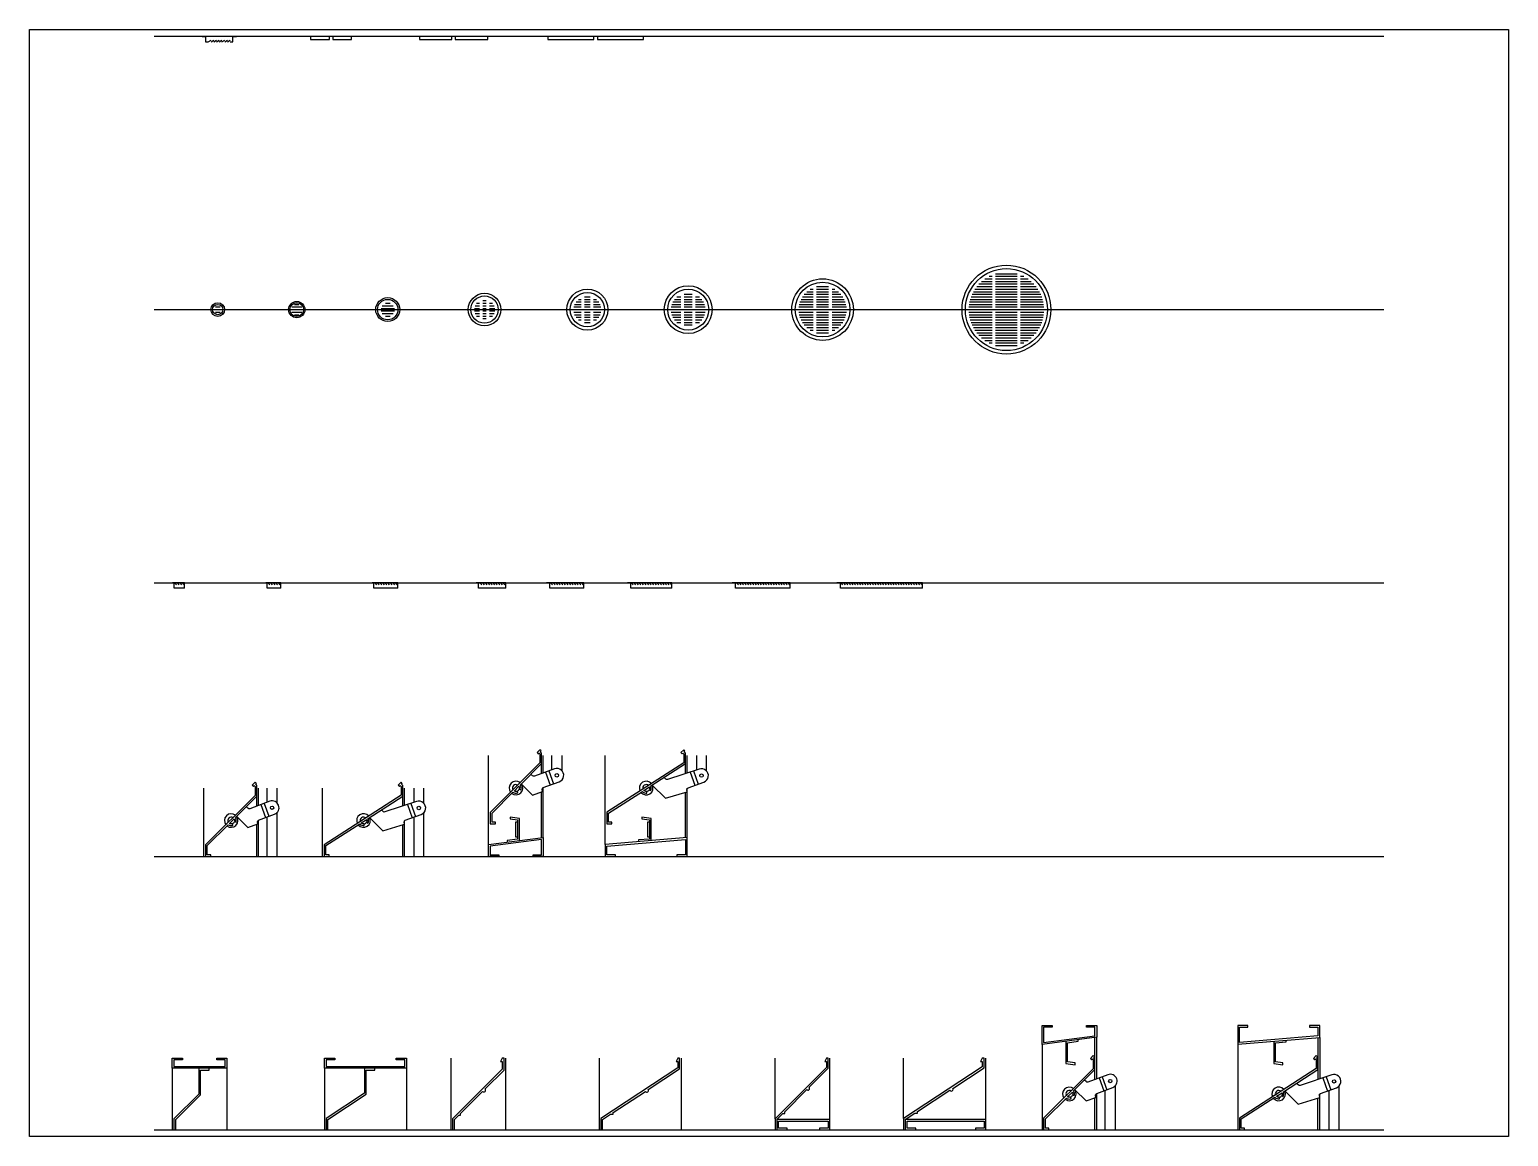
# Paper-space layout 'Layout1' of a CAD drawing. Header units: inches. Extents: x 1.06 to 9.54, y 0.79 to 7.14.
# The model-space entities are those that its viewports show. They can reach past a viewport. Long polylines and large blocks are cut down to what shows.
import ezdxf

# ---------------------------------------------------------------- set-up
doc = ezdxf.new("R2010")
doc.units = ezdxf.units.IN
doc.header["$MEASUREMENT"] = 0
doc.linetypes.add('HIDDEN', pattern=[0.375, 0.25, -0.125])
doc.layers.add('MED', color=32, linetype='Continuous')
doc.layers.add('THIN', color=151, linetype='Continuous')

# ---------------------------------------------------------------- blocks, each defined once
blk = doc.blocks.new('AecDtl_A211GAH1')
at = {"layer": 'MED'}
blk.add_lwpolyline([(0.12, 4.62), (3.88, 4.62), (3.88, 5.12), (3.25, 5.12), (3.25, 5.25), (4, 5.25), (4, 4.5), (0, 4.5), (0, 5.25), (0.75, 5.25), (0.75, 5.12), (0.12, 5.12)], close=True, dxfattribs=at)
blk.add_lwpolyline([(1.94, 4.5), (1.94, 2.61), (0.12, 0.8), (0.12, 0), (0.25, 0), (0.25, 0.75), (2.06, 2.56), (2.06, 4.37), (2.69, 4.37), (2.69, 4.5)], dxfattribs=at)
at = {"layer": 'THIN'}
for p, q in [((0, 4.5), (0, 0)), ((4, 4.5), (4, 0))]:
    blk.add_line(p, q, dxfattribs=at)
blk = doc.blocks.new('AecDtl_A211GAH2')
at = {"layer": 'MED'}
blk.add_lwpolyline([(0.12, 4.62), (5.88, 4.62), (5.88, 5.12), (5.25, 5.12), (5.25, 5.25), (6, 5.25), (6, 4.5), (0, 4.5), (0, 5.25), (0.75, 5.25), (0.75, 5.12), (0.12, 5.12)], close=True, dxfattribs=at)
blk.add_lwpolyline([(2.94, 4.5), (2.94, 2.67), (0.12, 0.82), (0.12, 0), (0.25, 0), (0.25, 0.75), (3.06, 2.61), (3.06, 4.37), (3.69, 4.37), (3.69, 4.5)], dxfattribs=at)
at = {"layer": 'THIN'}
for p, q in [((0, 4.5), (0, 0)), ((6, 4.5), (6, 0))]:
    blk.add_line(p, q, dxfattribs=at)
blk = doc.blocks.new('AecDtl_A211GAR1')
at = {"layer": 'MED'}
blk.add_lwpolyline([(0.12, 0), (0.25, 0), (0.25, 0.75), (0.57, 1.07), (0.7, 1.07), (0.7, 1.2), (2.31, 2.81, 1), (2.49, 2.99), (3.88, 4.37), (3.88, 5.25), (3.75, 5.25), (3.63, 5), (3.75, 5), (3.75, 4.43), (0.12, 0.8)], format="xyb", close=True, dxfattribs=at)
at = {"layer": 'THIN'}
for p, q in [((0, 5.25), (0, 0)), ((4, 5.25), (4, 0))]:
    blk.add_line(p, q, dxfattribs=at)
blk = doc.blocks.new('AecDtl_A211GAR2')
at = {"layer": 'MED'}
blk.add_lwpolyline([(5.75, 5.25), (5.63, 5), (5.75, 5), (5.75, 4.53), (0.12, 0.82), (0.12, 0), (0.25, 0), (0.25, 0.75), (0.83, 1.13), (1.02, 1.13), (1.02, 1.26), (3.38, 2.81, 1), (3.59, 2.95), (5.88, 4.46), (5.88, 5.25)], format="xyb", close=True, dxfattribs=at)
at = {"layer": 'THIN'}
for p, q in [((0, 5.25), (0, 0)), ((6, 5.25), (6, 0))]:
    blk.add_line(p, q, dxfattribs=at)
blk = doc.blocks.new('AecDtl_A211GAS1')
at = {"layer": 'MED'}
blk.add_lwpolyline([(0.12, 0.75), (0.57, 1.2), (0.7, 1.2), (0.7, 1.32), (2.31, 2.94, 1), (2.49, 3.11), (3.88, 4.5), (3.88, 5.25), (3.75, 5.25), (3.63, 5), (3.75, 5), (3.75, 4.55), (0, 0.8), (0, 0), (0.12, 0)], format="xyb", dxfattribs=at)
blk.add_lwpolyline([(0.25, 0.62), (3.88, 0.62), (3.88, 0.12), (3.25, 0.12), (3.25, 0), (4, 0), (4, 0.75), (0.12, 0.75), (0.12, 0), (0.88, 0), (0.88, 0.12), (0.25, 0.12)], close=True, dxfattribs=at)
at = {"layer": 'THIN'}
for p, q in [((0, 0.8), (0, 5.25)), ((4, 0.75), (4, 5.25))]:
    blk.add_line(p, q, dxfattribs=at)
blk = doc.blocks.new('AecDtl_A211GAS2')
at = {"layer": 'MED'}
blk.add_lwpolyline([(0.12, 0.75), (0.83, 1.21), (1.02, 1.21), (1.02, 1.34), (3.38, 2.89, 1), (3.59, 3.03), (5.88, 4.54), (5.88, 5.25), (5.75, 5.25), (5.63, 5), (5.75, 5), (5.75, 4.61), (0, 0.82), (0, 0), (0.12, 0)], format="xyb", dxfattribs=at)
blk.add_lwpolyline([(0.25, 0.62), (5.88, 0.62), (5.88, 0.12), (5.25, 0.12), (5.25, 0), (6, 0), (6, 0.75), (0.12, 0.75), (0.12, 0), (0.88, 0), (0.88, 0.12), (0.25, 0.12)], close=True, dxfattribs=at)
at = {"layer": 'THIN'}
for p, q in [((0, 0.82), (0, 5.25)), ((6, 0.75), (6, 5.25))]:
    blk.add_line(p, q, dxfattribs=at)
blk = doc.blocks.new('AecDtl_A211GBH1')
at = {"layer": 'MED'}
blk.add_lwpolyline([(0, 6.25), (0, 7.63), (0.75, 7.63), (0.75, 7.5), (0.12, 7.5), (0.12, 6.39), (3.87, 6.88), (3.87, 7.5), (3.25, 7.5), (3.25, 7.63), (4, 7.63), (4, 6.77)], close=True, dxfattribs=at)
blk.add_lwpolyline([(1.75, 6.47), (1.75, 4.85), (2.42, 4.76), (2.42, 4.89), (1.87, 4.96), (1.87, 6.36), (2.65, 6.47), (2.65, 6.59)], dxfattribs=at)
blk.add_lwpolyline([(3.78, 5.28), (3.84, 5.34), (3.75, 5.43), (3.54, 5.21), (3.62, 5.12), (3.69, 5.19), (3.75, 5.12), (3.75, 4.46), (0.12, 0.84), (0.12, 0), (0.5, 0), (0.5, 0.12), (0.25, 0.12), (0.25, 0.79), (1.78, 2.32, 0.246577), (2.13, 2.27), (2.09, 2.39, -0.224088), (1.87, 2.41), (2.22, 2.75, -0.224088), (2.23, 2.54), (2.35, 2.5, 0.246577), (2.31, 2.84), (3.87, 4.41), (3.87, 5.18)], format="xyb", close=True, dxfattribs=at)
at = {"layer": 'THIN'}
for p, q in [((3.87, 3.68), (3.87, 6.75)), ((4, 3.73), (4, 6.77)), ((0, 6.25), (0, 0)), ((4.17, 3.79), (4.51, 2.85)), ((4.41, 3.87), (4.75, 2.93)), ((3.87, 0), (3.87, 2.35)), ((4, 0), (4, 2.66)), ((4.62, 0), (4.62, 2.89)), ((5.37, 0), (5.37, 3.23))]:
    blk.add_line(p, q, dxfattribs=at)
blk.add_lwpolyline([(1.69, 2.23, 0.881917), (2.39, 2.93), (3.22, 2.11), (3.94, 2.37), (3.92, 2.53, -0.357049), (4, 2.66), (5.17, 3.09, 1), (4.82, 4.03), (3.35, 3.49, -0.291473), (3.22, 3.52), (3.1, 3.64)], format="xyb", dxfattribs=at)
blk.add_circle((4.99, 3.56), 0.125, dxfattribs=at)
for radius, start, end in [(0.5, 52.1808, 217.8192), (0.25, 59.4775, 210.5225), (0.25, 290, 340)]:
    blk.add_arc((2, 2.62), radius, start, end, dxfattribs=at)
blk = doc.blocks.new('AecDtl_A211GBH2')
at = {"layer": 'MED'}
blk.add_line((6, 0), (6, 2.61), dxfattribs=at)
blk.add_lwpolyline([(0, 6.26), (6, 6.76), (6, 7.62), (5.25, 7.62), (5.25, 7.5), (5.87, 7.5), (5.87, 6.87), (0.12, 6.39), (0.12, 7.5), (0.75, 7.5), (0.75, 7.62), (0, 7.62)], close=True, dxfattribs=at)
blk.add_lwpolyline([(2.64, 6.48), (2.64, 4.85), (3.31, 4.76), (3.31, 4.89), (2.76, 4.96), (2.76, 6.36), (3.55, 6.43), (3.55, 6.55)], dxfattribs=at)
blk.add_lwpolyline([(5.62, 5.12), (5.69, 5.19), (5.75, 5.12), (5.75, 4.48), (0.12, 0.85), (0.12, 0), (0.5, 0), (0.5, 0.12), (0.25, 0.12), (0.25, 0.79), (2.72, 2.38, 0.259614), (3.06, 2.26), (3.04, 2.38, -0.239567), (2.83, 2.45), (3.24, 2.71, -0.223539), (3.22, 2.5), (3.32, 2.43, 0.24344), (3.34, 2.78), (5.87, 4.41), (5.87, 5.18), (5.78, 5.28), (5.84, 5.34), (5.75, 5.43), (5.54, 5.21)], format="xyb", close=True, dxfattribs=at)
at = {"layer": 'THIN'}
for p, q in [((5.87, 6.75), (5.87, 3.68)), ((6, 6.76), (6, 3.72)), ((0, 6.26), (0, 0)), ((6.22, 3.79), (6.57, 2.83)), ((6.46, 3.87), (6.8, 2.92)), ((5.87, 0), (5.87, 2.32)), ((6.67, 2.87), (6.67, 0)), ((7.42, 0), (7.42, 3.21))]:
    blk.add_line(p, q, dxfattribs=at)
blk.add_lwpolyline([(3.45, 2.85), (4.42, 1.87), (6, 2.36), (5.97, 2.51, -0.357049), (6.06, 2.65), (7.22, 3.07, 1), (6.88, 4.01), (4.56, 3.25, -0.291473), (4.43, 3.28), (4.31, 3.4)], format="xyb", dxfattribs=at)
blk.add_circle((7.05, 3.54), 0.125, dxfattribs=at)
for radius, start, end in [(0.5, 40.7759, 204.8231), (0.5, 219.186, 26.413), (0.25, 48.9124, 196.6866), (0.25, 279.5426, 329.5426)]:
    blk.add_arc((3, 2.62), radius, start, end, dxfattribs=at)
blk = doc.blocks.new('AecDtl_A211GBR1')
at = {"layer": 'MED'}
blk.add_line((3.88, 3.68), (3.88, 5), dxfattribs=at)
blk.add_lwpolyline([(3.78, 5.28), (3.84, 5.34), (3.75, 5.43), (3.54, 5.21), (3.63, 5.12), (3.69, 5.19), (3.75, 5.12), (3.75, 4.46), (0.12, 0.84), (0.12, 0), (0.5, 0), (0.5, 0.12), (0.25, 0.12), (0.25, 0.79), (1.78, 2.32, 0.246577), (2.13, 2.27), (2.09, 2.39, -0.224088), (1.87, 2.41), (2.22, 2.75, -0.224088), (2.23, 2.54), (2.35, 2.5, 0.246577), (2.31, 2.84), (3.88, 4.41), (3.88, 5.18)], format="xyb", close=True, dxfattribs=at)
at = {"layer": 'THIN'}
for p, q in [((0, 0), (0, 5)), ((4, 3.73), (4, 5)), ((4.62, 3.95), (4.62, 5)), ((5.37, 3.89), (5.37, 5)), ((4.17, 3.79), (4.51, 2.85)), ((4.41, 3.87), (4.75, 2.93)), ((3.88, 0), (3.88, 2.35)), ((4, 0), (4, 2.66)), ((4.62, 0), (4.62, 2.89)), ((5.37, 0), (5.37, 3.23))]:
    blk.add_line(p, q, dxfattribs=at)
blk.add_lwpolyline([(1.69, 2.23, 0.881917), (2.39, 2.93), (3.22, 2.11), (3.94, 2.37), (3.92, 2.53, -0.357049), (4, 2.66), (5.17, 3.09, 1), (4.82, 4.03), (3.35, 3.49, -0.291473), (3.22, 3.52), (3.1, 3.64)], format="xyb", dxfattribs=at)
blk.add_circle((4.99, 3.56), 0.125, dxfattribs=at)
for radius, start, end in [(0.5, 52.1808, 217.8192), (0.25, 59.4775, 210.5225), (0.25, 290, 340)]:
    blk.add_arc((2, 2.62), radius, start, end, dxfattribs=at)
blk = doc.blocks.new('AecDtl_A211GBR2')
at = {"layer": 'MED'}
blk.add_lwpolyline([(5.63, 5.12), (5.69, 5.19), (5.75, 5.12), (5.75, 4.48), (0.12, 0.85), (0.12, 0), (0.5, 0), (0.5, 0.12), (0.25, 0.12), (0.25, 0.79), (2.72, 2.38, 0.259614), (3.06, 2.26), (3.04, 2.38, -0.239567), (2.83, 2.45), (3.24, 2.71, -0.223539), (3.22, 2.5), (3.32, 2.43, 0.24344), (3.34, 2.78), (5.88, 4.41), (5.88, 5.18), (5.78, 5.28), (5.84, 5.34), (5.75, 5.43), (5.54, 5.21)], format="xyb", close=True, dxfattribs=at)
at = {"layer": 'THIN'}
for p, q in [((0, 0), (0, 5)), ((5.88, 3.68), (5.88, 5)), ((6, 3.72), (6, 5)), ((6.67, 5), (6.67, 3.94)), ((7.42, 3.87), (7.42, 5)), ((6.22, 3.79), (6.57, 2.83)), ((6.46, 3.87), (6.8, 2.92)), ((5.88, 0), (5.88, 2.32)), ((6, 0), (6, 2.61)), ((6.67, 2.87), (6.67, 0)), ((7.42, 0), (7.42, 3.21))]:
    blk.add_line(p, q, dxfattribs=at)
blk.add_lwpolyline([(3.45, 2.85), (4.42, 1.87), (6, 2.36), (5.97, 2.51, -0.357049), (6.06, 2.65), (7.22, 3.07, 1), (6.88, 4.01), (4.56, 3.25, -0.291473), (4.43, 3.28), (4.31, 3.4)], format="xyb", dxfattribs=at)
blk.add_circle((7.05, 3.54), 0.125, dxfattribs=at)
for radius, start, end in [(0.5, 40.7759, 204.8231), (0.5, 219.186, 26.413), (0.25, 48.9124, 196.6866), (0.25, 279.5426, 329.5426)]:
    blk.add_arc((3, 2.62), radius, start, end, dxfattribs=at)
blk = doc.blocks.new('AecDtl_A211GBS1')
at = {"layer": 'MED'}
blk.add_lwpolyline([(3.78, 7.65), (3.84, 7.71), (3.75, 7.8), (3.54, 7.59), (3.63, 7.5), (3.69, 7.56), (3.75, 7.5), (3.75, 6.84), (0.12, 3.21), (0.12, 2.38), (0.5, 2.38), (0.5, 2.5), (0.25, 2.5), (0.25, 3.16), (1.78, 4.69, 0.246577), (2.13, 4.65), (2.09, 4.77, -0.224088), (1.87, 4.78), (2.22, 5.13, -0.224088), (2.23, 4.91), (2.35, 4.87, 0.246577), (2.31, 5.22), (3.88, 6.79), (3.88, 7.55)], format="xyb", close=True, dxfattribs=at)
blk.add_lwpolyline([(2.25, 1.15), (2.25, 2.78), (1.58, 2.86), (1.58, 2.74), (2.12, 2.67), (2.12, 1.26), (1.35, 1.16), (1.35, 1.03)], dxfattribs=at)
blk.add_lwpolyline([(4, 1.38), (4, 0), (3.25, 0), (3.25, 0.12), (3.88, 0.12), (3.88, 1.23), (0.12, 0.75), (0.12, 0.12), (0.75, 0.12), (0.75, 0), (0, 0), (0, 0.86)], close=True, dxfattribs=at)
at = {"layer": 'THIN'}
for p, q in [((0, 0.86), (0, 7.37)), ((3.88, 6.06), (3.88, 7.37)), ((4, 6.1), (4, 7.37)), ((4.62, 6.33), (4.62, 7.37)), ((5.37, 6.26), (5.37, 7.37)), ((4.17, 6.16), (4.51, 5.22)), ((4.41, 6.25), (4.75, 5.31)), ((3.88, 1.36), (3.88, 4.73)), ((4, 1.38), (4, 5.04))]:
    blk.add_line(p, q, dxfattribs=at)
blk.add_lwpolyline([(1.69, 4.61, 0.881917), (2.39, 5.31), (3.22, 4.49), (3.94, 4.75), (3.92, 4.9, -0.357049), (4, 5.04), (5.17, 5.46, 1), (4.82, 6.4), (3.35, 5.87, -0.291473), (3.22, 5.89), (3.1, 6.01)], format="xyb", dxfattribs=at)
blk.add_lwpolyline([(2.12, 1.4), (2, 1.4), (2, 2.53), (2.12, 2.53)], dxfattribs=at)
blk.add_circle((4.99, 5.93), 0.125, dxfattribs=at)
for radius, start, end in [(0.5, 52.1808, 217.8192), (0.25, 59.4775, 210.5225), (0.25, 290, 340)]:
    blk.add_arc((2, 5), radius, start, end, dxfattribs=at)
blk = doc.blocks.new('AecDtl_A211GBS2')
at = {"layer": 'MED'}
blk.add_lwpolyline([(5.63, 7.5), (5.69, 7.56), (5.75, 7.5), (5.75, 6.85), (0.12, 3.23), (0.12, 2.38), (0.5, 2.38), (0.5, 2.5), (0.25, 2.5), (0.25, 3.16), (2.72, 4.75, 0.259614), (3.06, 4.63), (3.04, 4.75, -0.239567), (2.83, 4.82), (3.24, 5.09, -0.223539), (3.22, 4.87), (3.32, 4.81, 0.24344), (3.34, 5.15), (5.87, 6.79), (5.87, 7.55), (5.78, 7.65), (5.84, 7.71), (5.75, 7.8), (5.54, 7.59)], format="xyb", close=True, dxfattribs=at)
blk.add_lwpolyline([(3.36, 1.15), (3.36, 2.78), (2.69, 2.86), (2.69, 2.74), (3.24, 2.67), (3.24, 1.26), (2.45, 1.2), (2.45, 1.07)], dxfattribs=at)
blk.add_lwpolyline([(6, 1.37), (0, 0.86), (0, 0), (0.75, 0), (0.75, 0.12), (0.12, 0.12), (0.12, 0.75), (5.87, 1.23), (5.87, 0.12), (5.25, 0.12), (5.25, 0), (6, 0)], close=True, dxfattribs=at)
at = {"layer": 'THIN'}
for p, q in [((0, 0.86), (0, 7.37)), ((5.87, 6.06), (5.87, 7.37)), ((6, 6.1), (6, 7.37)), ((6.67, 7.37), (6.67, 6.31)), ((7.42, 6.25), (7.42, 7.37)), ((6.22, 6.17), (6.57, 5.21)), ((6.46, 6.25), (6.8, 5.29)), ((5.87, 1.37), (5.87, 4.7)), ((6, 1.37), (6, 4.98))]:
    blk.add_line(p, q, dxfattribs=at)
blk.add_lwpolyline([(3.45, 5.22), (4.42, 4.25), (6, 4.73), (5.97, 4.88, -0.357049), (6.06, 5.02), (7.22, 5.44, 1), (6.88, 6.38), (4.56, 5.63, -0.291473), (4.43, 5.66), (4.31, 5.78)], format="xyb", dxfattribs=at)
blk.add_lwpolyline([(3.24, 1.4), (3.11, 1.4), (3.11, 2.52), (3.24, 2.52)], dxfattribs=at)
blk.add_circle((7.05, 5.91), 0.125, dxfattribs=at)
for radius, start, end in [(0.5, 40.7759, 204.8231), (0.5, 219.186, 26.413), (0.25, 48.9124, 196.6866), (0.25, 279.5426, 329.5426)]:
    blk.add_arc((3, 5), radius, start, end, dxfattribs=at)
blk = doc.blocks.new('AecDtl_A230GAC3')
at = {"layer": 'THIN'}
for p, q in [((1.75, 0), (0, 0)), ((1.75, -0.38), (0, -0.38)), ((0.06, 0), (0.2, -0.13)), ((0.25, 0), (0.38, -0.13)), ((0.44, 0), (0.57, -0.13)), ((0.62, 0), (0.76, -0.13)), ((0.81, 0), (0.95, -0.13)), ((1, 0), (1.13, -0.13)), ((1.19, 0), (1.32, -0.13)), ((1.38, 0), (1.51, -0.13)), ((1.56, 0), (1.7, -0.13))]:
    blk.add_line(p, q, dxfattribs=at)
for points in [[(0, -0.38), (0, 0), (-0.12, 0)], [(1.75, -0.38), (1.75, 0), (1.88, 0)]]:
    blk.add_lwpolyline(points, dxfattribs=at)
blk = doc.blocks.new('AecDtl_A230GAC1')
at = {"layer": 'THIN'}
for p, q in [((0.75, 0), (0, 0)), ((0.02, 0), (0.16, -0.13)), ((0.21, 0), (0.34, -0.13)), ((0.4, 0), (0.53, -0.13)), ((0.59, 0), (0.72, -0.13)), ((0.75, -0.38), (0, -0.38))]:
    blk.add_line(p, q, dxfattribs=at)
for points in [[(0, -0.38), (0, 0), (-0.12, 0)], [(0.75, -0.38), (0.75, 0), (0.88, 0)]]:
    blk.add_lwpolyline(points, dxfattribs=at)
blk = doc.blocks.new('AecDtl_A230GAC2')
at = {"layer": 'THIN'}
for p, q in [((1, 0), (0, 0)), ((0.06, 0), (0.19, -0.13)), ((0.25, 0), (0.38, -0.13)), ((0.43, 0), (0.57, -0.13)), ((0.62, 0), (0.75, -0.13)), ((0.81, 0), (0.94, -0.13)), ((1, -0.38), (0, -0.38))]:
    blk.add_line(p, q, dxfattribs=at)
for points in [[(0, -0.38), (0, 0), (-0.09, 0)], [(1, -0.38), (1, 0), (1.09, 0)]]:
    blk.add_lwpolyline(points, dxfattribs=at)
blk = doc.blocks.new('AecDtl_A230GAC4')
at = {"layer": 'THIN'}
for p, q in [((2, 0), (0, 0)), ((0.09, 0), (0.23, -0.13)), ((0.28, 0), (0.41, -0.13)), ((0.47, 0), (0.6, -0.13)), ((0.66, 0), (0.79, -0.13)), ((0.84, 0), (0.98, -0.13)), ((1.03, 0), (1.16, -0.13)), ((1.22, 0), (1.35, -0.13)), ((1.41, 0), (1.54, -0.13)), ((1.59, 0), (1.73, -0.13)), ((1.78, 0), (1.91, -0.13)), ((2, -0.38), (0, -0.38))]:
    blk.add_line(p, q, dxfattribs=at)
for points in [[(0, -0.38), (0, 0), (-0.19, 0)], [(2, -0.38), (2, 0), (2.19, 0)]]:
    blk.add_lwpolyline(points, dxfattribs=at)
blk = doc.blocks.new('AecDtl_A230GAC5')
at = {"layer": 'THIN'}
for p, q in [((2.5, 0), (0, 0)), ((2.5, -0.38), (0, -0.38)), ((0.06, 0), (0.2, -0.13)), ((0.25, 0), (0.38, -0.13)), ((0.44, 0), (0.57, -0.13)), ((0.62, 0), (0.76, -0.13)), ((0.81, 0), (0.95, -0.13)), ((1, 0), (1.13, -0.13)), ((1.19, 0), (1.32, -0.13)), ((1.38, 0), (1.51, -0.13)), ((1.56, 0), (1.7, -0.13)), ((1.75, 0), (1.88, -0.13)), ((1.94, 0), (2.07, -0.13)), ((2.12, 0), (2.26, -0.13)), ((2.31, 0), (2.45, -0.13))]:
    blk.add_line(p, q, dxfattribs=at)
for points in [[(0, -0.38), (0, 0), (-0.25, 0)], [(2.5, -0.38), (2.5, 0), (2.75, 0)]]:
    blk.add_lwpolyline(points, dxfattribs=at)
blk = doc.blocks.new('AecDtl_A230GAC6')
at = {"layer": 'THIN'}
for p, q in [((3, 0), (0, 0)), ((3, -0.38), (0, -0.38)), ((0.03, 0), (0.16, -0.13)), ((0.22, 0), (0.35, -0.13)), ((0.41, 0), (0.54, -0.13)), ((0.59, 0), (0.73, -0.13)), ((0.78, 0), (0.91, -0.13)), ((0.97, 0), (1.1, -0.13)), ((1.16, 0), (1.29, -0.13)), ((1.34, 0), (1.48, -0.13)), ((1.53, 0), (1.66, -0.13)), ((1.72, 0), (1.85, -0.13)), ((1.91, 0), (2.04, -0.13)), ((2.09, 0), (2.23, -0.13)), ((2.28, 0), (2.41, -0.13)), ((2.47, 0), (2.6, -0.13)), ((2.66, 0), (2.79, -0.13)), ((2.84, 0), (2.98, -0.13))]:
    blk.add_line(p, q, dxfattribs=at)
for points in [[(0, -0.38), (0, 0), (-0.25, 0)], [(3, -0.38), (3, 0), (3.25, 0)]]:
    blk.add_lwpolyline(points, dxfattribs=at)
blk = doc.blocks.new('AecDtl_A230GAC7')
at = {"layer": 'THIN'}
for p, q in [((4, 0), (0, 0)), ((4, -0.38), (0, -0.38)), ((0.06, 0), (0.2, -0.13)), ((0.25, 0), (0.38, -0.13)), ((0.44, 0), (0.57, -0.13)), ((0.62, 0), (0.76, -0.13)), ((0.81, 0), (0.95, -0.13)), ((1, 0), (1.13, -0.13)), ((1.19, 0), (1.32, -0.13)), ((1.38, 0), (1.51, -0.13)), ((1.56, 0), (1.7, -0.13)), ((1.75, 0), (1.88, -0.13)), ((1.94, 0), (2.07, -0.13)), ((2.12, 0), (2.26, -0.13)), ((2.31, 0), (2.45, -0.13)), ((2.5, 0), (2.63, -0.13)), ((2.69, 0), (2.82, -0.13)), ((2.88, 0), (3.01, -0.13)), ((3.06, 0), (3.2, -0.13)), ((3.25, 0), (3.38, -0.13)), ((3.44, 0), (3.57, -0.13)), ((3.62, 0), (3.76, -0.13)), ((3.81, 0), (3.95, -0.13))]:
    blk.add_line(p, q, dxfattribs=at)
for points in [[(0, -0.38), (0, 0), (-0.25, 0)], [(4, -0.38), (4, 0), (4.25, 0)]]:
    blk.add_lwpolyline(points, dxfattribs=at)
blk = doc.blocks.new('AecDtl_A230GAC8')
at = {"layer": 'THIN'}
for p, q in [((6, 0), (0, 0)), ((6, -0.38), (0, -0.38)), ((0.03, 0), (0.16, -0.13)), ((0.22, 0), (0.35, -0.13)), ((0.41, 0), (0.54, -0.13)), ((0.59, 0), (0.73, -0.13)), ((0.78, 0), (0.91, -0.13)), ((0.97, 0), (1.1, -0.13)), ((1.16, 0), (1.29, -0.13)), ((1.34, 0), (1.48, -0.13)), ((1.53, 0), (1.66, -0.13)), ((1.72, 0), (1.85, -0.13)), ((1.91, 0), (2.04, -0.13)), ((2.09, 0), (2.23, -0.13)), ((2.28, 0), (2.41, -0.13)), ((2.47, 0), (2.6, -0.13)), ((2.66, 0), (2.79, -0.13)), ((2.84, 0), (2.98, -0.13)), ((3.03, 0), (3.16, -0.13)), ((3.22, 0), (3.35, -0.13)), ((3.41, 0), (3.54, -0.13)), ((3.59, 0), (3.73, -0.13)), ((3.78, 0), (3.91, -0.13)), ((3.97, 0), (4.1, -0.13)), ((4.16, 0), (4.29, -0.13)), ((4.34, 0), (4.48, -0.13)), ((4.53, 0), (4.66, -0.13)), ((4.72, 0), (4.85, -0.13)), ((4.91, 0), (5.04, -0.13)), ((5.09, 0), (5.23, -0.13)), ((5.28, 0), (5.41, -0.13)), ((5.47, 0), (5.6, -0.13)), ((5.66, 0), (5.79, -0.13)), ((5.84, 0), (5.98, -0.13))]:
    blk.add_line(p, q, dxfattribs=at)
for points in [[(0, -0.38), (0, 0), (-0.25, 0)], [(6, -0.38), (6, 0), (6.25, 0)]]:
    blk.add_lwpolyline(points, dxfattribs=at)
blk = doc.blocks.new('AecDtl_A230GAE1')
at = {"layer": 'THIN'}
for p, q in [((-0.25, 0), (0.25, 0)), ((-0.17, 0.19), (0.17, 0.19)), ((-0.17, -0.19), (0.17, -0.19))]:
    blk.add_line(p, q, dxfattribs=at)
for radius in [0.5, 0.375]:
    blk.add_circle((0, 0), radius, dxfattribs=at)
blk = doc.blocks.new('AecDtl_A230GAE2')
at = {"layer": 'THIN'}
for p, q in [((-0.41, 0), (0.41, 0)), ((-0.36, 0.19), (0.36, 0.19)), ((-0.16, 0.38), (0.16, 0.38)), ((-0.36, -0.19), (0.36, -0.19)), ((-0.16, -0.38), (0.16, -0.38))]:
    blk.add_line(p, q, dxfattribs=at)
for radius in [0.594, 0.5]:
    blk.add_circle((0, 0), radius, dxfattribs=at)
blk = doc.blocks.new('AecDtl_A230GAE3')
at = {"layer": 'THIN'}
for p, q in [((-0.49, 0.09), (0.49, 0.09)), ((-0.41, 0.28), (0.41, 0.28)), ((-0.17, 0.47), (0.17, 0.47)), ((-0.49, -0.09), (0.49, -0.09)), ((-0.41, -0.28), (0.41, -0.28)), ((-0.17, -0.47), (0.17, -0.47))]:
    blk.add_line(p, q, dxfattribs=at)
for radius in [0.875, 0.75]:
    blk.add_circle((0, 0), radius, dxfattribs=at)
blk = doc.blocks.new('AecDtl_A230GAE4')
at = {"layer": 'THIN'}
for p, q in [((-0.74, 0.09), (-0.38, 0.09)), ((-0.7, 0.28), (-0.38, 0.28)), ((-0.59, 0.47), (-0.38, 0.47)), ((-0.13, 0.66), (0.12, 0.66)), ((-0.13, 0.47), (0.12, 0.47)), ((-0.13, 0.28), (0.12, 0.28)), ((-0.13, 0.09), (0.12, 0.09)), ((0.37, 0.47), (0.59, 0.47)), ((0.37, 0.28), (0.7, 0.28)), ((0.37, 0.09), (0.74, 0.09)), ((-0.74, -0.09), (-0.38, -0.09)), ((-0.7, -0.28), (-0.38, -0.28)), ((-0.59, -0.47), (-0.38, -0.47)), ((-0.13, -0.28), (0.12, -0.28)), ((-0.13, -0.47), (0.12, -0.47)), ((-0.13, -0.66), (0.12, -0.66)), ((-0.13, -0.09), (0.12, -0.09)), ((0.37, -0.28), (0.7, -0.28)), ((0.37, -0.47), (0.59, -0.47)), ((0.37, -0.09), (0.74, -0.09))]:
    blk.add_line(p, q, dxfattribs=at)
for radius in [1.19, 1]:
    blk.add_circle((0, 0), radius, dxfattribs=at)
blk = doc.blocks.new('AecDtl_A230GAE5')
at = {"layer": 'THIN'}
for p, q in [((-1, 0), (-0.46, 0)), ((-0.98, 0.19), (-0.46, 0.19)), ((-0.93, 0.38), (-0.46, 0.38)), ((-0.83, 0.56), (-0.46, 0.56)), ((-0.66, 0.75), (-0.46, 0.75)), ((-0.21, 0.94), (0.21, 0.94)), ((-0.21, 0.75), (0.21, 0.75)), ((-0.21, 0.56), (0.21, 0.56)), ((-0.21, 0.38), (0.21, 0.38)), ((-0.21, 0.19), (0.21, 0.19)), ((-0.21, 0), (0.21, 0)), ((0.46, 0.75), (0.66, 0.75)), ((0.46, 0.56), (0.83, 0.56)), ((0.46, 0.38), (0.93, 0.38)), ((0.46, 0.19), (0.98, 0.19)), ((0.46, 0), (1, 0)), ((-0.98, -0.19), (-0.46, -0.19)), ((-0.93, -0.38), (-0.46, -0.38)), ((-0.83, -0.56), (-0.46, -0.56)), ((-0.66, -0.75), (-0.46, -0.75)), ((-0.21, -0.19), (0.21, -0.19)), ((-0.21, -0.38), (0.21, -0.38)), ((-0.21, -0.56), (0.21, -0.56)), ((-0.21, -0.75), (0.21, -0.75)), ((-0.21, -0.94), (0.21, -0.94)), ((0.46, -0.19), (0.98, -0.19)), ((0.46, -0.38), (0.93, -0.38)), ((0.46, -0.56), (0.83, -0.56)), ((0.46, -0.75), (0.66, -0.75))]:
    blk.add_line(p, q, dxfattribs=at)
for radius in [1.5, 1.25]:
    blk.add_circle((0, 0), radius, dxfattribs=at)
blk = doc.blocks.new('AecDtl_A230GAE6')
at = {"layer": 'THIN'}
for p, q in [((-0.29, 1.12), (0.29, 1.12)), ((-1.25, 0), (-0.54, 0)), ((-1.24, 0.19), (-0.54, 0.19)), ((-1.19, 0.38), (-0.54, 0.38)), ((-1.12, 0.56), (-0.54, 0.56)), ((-1, 0.75), (-0.54, 0.75)), ((-0.83, 0.94), (-0.54, 0.94)), ((-0.29, 0.94), (0.29, 0.94)), ((-0.29, 0.75), (0.29, 0.75)), ((-0.29, 0.56), (0.29, 0.56)), ((-0.29, 0.38), (0.29, 0.38)), ((-0.29, 0.19), (0.29, 0.19)), ((-0.29, 0), (0.29, 0)), ((0.54, 0.94), (0.83, 0.94)), ((0.54, 0.75), (1, 0.75)), ((0.54, 0.56), (1.12, 0.56)), ((0.54, 0.38), (1.19, 0.38)), ((0.54, 0.19), (1.24, 0.19)), ((0.54, 0), (1.25, 0)), ((-1.24, -0.19), (-0.54, -0.19)), ((-1.19, -0.38), (-0.54, -0.38)), ((-1.12, -0.56), (-0.54, -0.56)), ((-1, -0.75), (-0.54, -0.75)), ((-0.83, -0.94), (-0.54, -0.94)), ((-0.29, -0.19), (0.29, -0.19)), ((-0.29, -0.38), (0.29, -0.38)), ((-0.29, -0.56), (0.29, -0.56)), ((-0.29, -0.75), (0.29, -0.75)), ((-0.29, -0.94), (0.29, -0.94)), ((0.54, -0.19), (1.24, -0.19)), ((0.54, -0.38), (1.19, -0.38)), ((0.54, -0.56), (1.12, -0.56)), ((0.54, -0.75), (1, -0.75)), ((0.54, -0.94), (0.83, -0.94)), ((-0.29, -1.12), (0.29, -1.12))]:
    blk.add_line(p, q, dxfattribs=at)
for radius in [1.75, 1.5]:
    blk.add_circle((0, 0), radius, dxfattribs=at)
blk = doc.blocks.new('AecDtl_A230GAE7')
at = {"layer": 'THIN'}
for p, q in [((-1.34, 1.12), (-0.69, 1.12)), ((-1.16, 1.31), (-0.69, 1.31)), ((-0.9, 1.5), (-0.69, 1.5)), ((-0.44, 1.69), (0.44, 1.69)), ((-0.44, 1.5), (0.44, 1.5)), ((-0.44, 1.31), (0.44, 1.31)), ((-0.44, 1.12), (0.44, 1.12)), ((0.69, 1.5), (0.9, 1.5)), ((0.69, 1.31), (1.16, 1.31)), ((0.69, 1.12), (1.34, 1.12)), ((-1.75, 0), (-0.69, 0)), ((-1.74, 0.19), (-0.69, 0.19)), ((-1.71, 0.38), (-0.69, 0.38)), ((-1.66, 0.56), (-0.69, 0.56)), ((-1.58, 0.75), (-0.69, 0.75)), ((-1.48, 0.94), (-0.69, 0.94)), ((-0.44, 0.94), (0.44, 0.94)), ((-0.44, 0.75), (0.44, 0.75)), ((-0.44, 0.56), (0.44, 0.56)), ((-0.44, 0.38), (0.44, 0.38)), ((-0.44, 0.19), (0.44, 0.19)), ((-0.44, 0), (0.44, 0)), ((0.69, 0.94), (1.48, 0.94)), ((0.69, 0.75), (1.58, 0.75)), ((0.69, 0.56), (1.66, 0.56)), ((0.69, 0.38), (1.71, 0.38)), ((0.69, 0.19), (1.74, 0.19)), ((0.69, 0), (1.75, 0)), ((-1.74, -0.19), (-0.69, -0.19)), ((-1.71, -0.38), (-0.69, -0.38)), ((-1.66, -0.56), (-0.69, -0.56)), ((-1.58, -0.75), (-0.69, -0.75)), ((-1.48, -0.94), (-0.69, -0.94)), ((-0.44, -0.19), (0.44, -0.19)), ((-0.44, -0.38), (0.44, -0.38)), ((-0.44, -0.56), (0.44, -0.56)), ((-0.44, -0.75), (0.44, -0.75)), ((-0.44, -0.94), (0.44, -0.94)), ((0.69, -0.19), (1.74, -0.19)), ((0.69, -0.38), (1.71, -0.38)), ((0.69, -0.56), (1.66, -0.56)), ((0.69, -0.75), (1.58, -0.75)), ((0.69, -0.94), (1.48, -0.94)), ((-1.34, -1.12), (-0.69, -1.12)), ((-1.16, -1.31), (-0.69, -1.31)), ((-0.9, -1.5), (-0.69, -1.5)), ((-0.44, -1.12), (0.44, -1.12)), ((-0.44, -1.31), (0.44, -1.31)), ((-0.44, -1.5), (0.44, -1.5)), ((-0.44, -1.69), (0.44, -1.69)), ((0.69, -1.12), (1.34, -1.12)), ((0.69, -1.31), (1.16, -1.31)), ((0.69, -1.5), (0.9, -1.5))]:
    blk.add_line(p, q, dxfattribs=at)
for radius in [2.25, 2]:
    blk.add_circle((0, 0), radius, dxfattribs=at)
blk = doc.blocks.new('AecDtl_A230GAE8')
at = {"layer": 'THIN'}
for p, q in [((-1.58, 2.25), (-1.04, 2.25)), ((-1.27, 2.44), (-1.04, 2.44)), ((-0.79, 2.62), (0.79, 2.62)), ((-0.79, 2.44), (0.79, 2.44)), ((-0.79, 2.25), (0.79, 2.25)), ((1.04, 2.44), (1.27, 2.44)), ((1.04, 2.25), (1.58, 2.25)), ((-2.51, 1.12), (-1.04, 1.12)), ((-2.42, 1.31), (-1.04, 1.31)), ((-2.3, 1.5), (-1.04, 1.5)), ((-2.17, 1.69), (-1.04, 1.69)), ((-2.01, 1.88), (-1.04, 1.88)), ((-1.82, 2.06), (-1.04, 2.06)), ((-0.79, 2.06), (0.79, 2.06)), ((-0.79, 1.88), (0.79, 1.88)), ((-0.79, 1.69), (0.79, 1.69)), ((-0.79, 1.5), (0.79, 1.5)), ((-0.79, 1.31), (0.79, 1.31)), ((-0.79, 1.12), (0.79, 1.12)), ((1.04, 2.06), (1.82, 2.06)), ((1.04, 1.88), (2.01, 1.88)), ((1.04, 1.69), (2.17, 1.69)), ((1.04, 1.5), (2.3, 1.5)), ((1.04, 1.31), (2.42, 1.31)), ((1.04, 1.12), (2.51, 1.12)), ((-2.75, 0), (-1.04, 0)), ((-2.74, 0.19), (-1.04, 0.19)), ((-2.72, 0.38), (-1.04, 0.38)), ((-2.69, 0.56), (-1.04, 0.56)), ((-2.65, 0.75), (-1.04, 0.75)), ((-2.59, 0.94), (-1.04, 0.94)), ((-0.79, 0.94), (0.79, 0.94)), ((-0.79, 0.75), (0.79, 0.75)), ((-0.79, 0.56), (0.79, 0.56)), ((-0.79, 0.38), (0.79, 0.38)), ((-0.79, 0.19), (0.79, 0.19)), ((-0.79, 0), (0.79, 0)), ((1.04, 0.94), (2.59, 0.94)), ((1.04, 0.75), (2.65, 0.75)), ((1.04, 0.56), (2.69, 0.56)), ((1.04, 0.38), (2.72, 0.38)), ((1.04, 0.19), (2.74, 0.19)), ((1.04, 0), (2.75, 0)), ((-2.74, -0.19), (-1.04, -0.19)), ((-2.72, -0.38), (-1.04, -0.38)), ((-2.69, -0.56), (-1.04, -0.56)), ((-2.65, -0.75), (-1.04, -0.75)), ((-2.59, -0.94), (-1.04, -0.94)), ((-0.79, -0.19), (0.79, -0.19)), ((-0.79, -0.38), (0.79, -0.38)), ((-0.79, -0.56), (0.79, -0.56)), ((-0.79, -0.75), (0.79, -0.75)), ((-0.79, -0.94), (0.79, -0.94)), ((1.04, -0.19), (2.74, -0.19)), ((1.04, -0.38), (2.72, -0.38)), ((1.04, -0.56), (2.69, -0.56)), ((1.04, -0.75), (2.65, -0.75)), ((1.04, -0.94), (2.59, -0.94)), ((-2.51, -1.12), (-1.04, -1.12)), ((-2.42, -1.31), (-1.04, -1.31)), ((-2.3, -1.5), (-1.04, -1.5)), ((-2.17, -1.69), (-1.04, -1.69)), ((-2.01, -1.88), (-1.04, -1.88)), ((-1.82, -2.06), (-1.04, -2.06)), ((-0.79, -1.12), (0.79, -1.12)), ((-0.79, -1.31), (0.79, -1.31)), ((-0.79, -1.5), (0.79, -1.5)), ((-0.79, -1.69), (0.79, -1.69)), ((-0.79, -1.88), (0.79, -1.88)), ((-0.79, -2.06), (0.79, -2.06)), ((1.04, -1.12), (2.51, -1.12)), ((1.04, -1.31), (2.42, -1.31)), ((1.04, -1.5), (2.3, -1.5)), ((1.04, -1.69), (2.17, -1.69)), ((1.04, -1.88), (2.01, -1.88)), ((1.04, -2.06), (1.82, -2.06)), ((-1.58, -2.25), (-1.04, -2.25)), ((-1.27, -2.44), (-1.04, -2.44)), ((-0.79, -2.25), (0.79, -2.25)), ((-0.79, -2.44), (0.79, -2.44)), ((-0.79, -2.62), (0.79, -2.62)), ((1.04, -2.25), (1.58, -2.25)), ((1.04, -2.44), (1.27, -2.44))]:
    blk.add_line(p, q, dxfattribs=at)
for radius in [3.25, 3]:
    blk.add_circle((0, 0), radius, dxfattribs=at)
blk = doc.blocks.new('AecDtl_A230GBC1')
at = {"layer": 'MED'}
for points in [[(-0.27, -0.02), (-0.02, -0.02), (-0.02, -0.4), (0.18, -0.4), (0.38, -0.28)], [(1.58, -0.4), (1.78, -0.28)], [(1.78, -0.4), (1.98, -0.4), (1.98, -0.02), (2.23, -0.02)]]:
    blk.add_lwpolyline(points, dxfattribs=at)
at = {"layer": 'THIN'}
for points in [[(0.38, -0.4), (0.58, -0.28)], [(0.58, -0.4), (0.78, -0.28)], [(0.78, -0.4), (0.98, -0.28)], [(0.98, -0.4), (1.18, -0.28)], [(1.18, -0.4), (1.38, -0.28)], [(1.38, -0.4), (1.58, -0.28)]]:
    blk.add_lwpolyline(points, dxfattribs=at)
blk = doc.blocks.new('AecDtl_A230GCC1')
at = {"layer": 'MED'}
for points in [[(-0.5, 0), (0, 0), (0, -0.25), (0.25, -0.25)], [(1.125, -0.25), (1.375, -0.25), (1.375, 0), (1.625, 0), (1.625, -0.25), (1.875, -0.25)], [(2.75, -0.25), (3, -0.25), (3, 0), (3.5, 0)]]:
    blk.add_lwpolyline(points, dxfattribs=at)
at = {"layer": 'THIN', "linetype": 'HIDDEN'}
for p, q in [((0, 0), (1.375, 0)), ((1.625, 0), (3, 0))]:
    blk.add_line(p, q, dxfattribs=at)
at = {"layer": 'THIN'}
for p, q in [((0.25, -0.25), (1.125, -0.25)), ((1.875, -0.25), (2.75, -0.25))]:
    blk.add_line(p, q, dxfattribs=at)
blk = doc.blocks.new('AecDtl_A230GCC2')
at = {"layer": 'MED'}
for points in [[(-0.5, 0), (0, 0), (0, -0.25), (0.25, -0.25)], [(2.125, -0.25), (2.375, -0.25), (2.375, 0), (2.625, 0), (2.625, -0.25), (2.875, -0.25)], [(4.75, -0.25), (5, -0.25), (5, 0), (5.5, 0)]]:
    blk.add_lwpolyline(points, dxfattribs=at)
at = {"layer": 'THIN', "linetype": 'HIDDEN'}
for p, q in [((2.625, 0), (5, 0)), ((0, 0), (2.375, 0))]:
    blk.add_line(p, q, dxfattribs=at)
at = {"layer": 'THIN'}
for p, q in [((0.25, -0.25), (2.125, -0.25)), ((2.875, -0.25), (4.75, -0.25))]:
    blk.add_line(p, q, dxfattribs=at)
blk = doc.blocks.new('AecDtl_A230GCC3')
at = {"layer": 'MED'}
for points in [[(-0.5, 0), (0, 0), (0, -0.25), (0.25, -0.25)], [(3.125, -0.25), (3.375, -0.25), (3.375, 0), (3.625, 0), (3.625, -0.25), (3.875, -0.25)], [(6.75, -0.25), (7, -0.25), (7, 0), (7.5, 0)]]:
    blk.add_lwpolyline(points, dxfattribs=at)
at = {"layer": 'THIN', "linetype": 'HIDDEN'}
for p, q in [((0, 0), (3.375, 0)), ((3.625, 0), (7, 0))]:
    blk.add_line(p, q, dxfattribs=at)
at = {"layer": 'THIN'}
for p, q in [((0.25, -0.25), (3.125, -0.25)), ((3.875, -0.25), (6.75, -0.25))]:
    blk.add_line(p, q, dxfattribs=at)

msp = doc.modelspace()

# ---------------------------------------------------------------- linework, layer by layer
for p, q in [((4.87632, 86.10308), (94.80285, 86.10308)), ((4.87632, 66.10308), (94.80285, 66.10308)), ((4.87632, 46.10308), (94.80285, 46.10308)), ((4.87632, 26.10308), (94.80285, 26.10308)), ((4.87632, 6.10308), (94.80285, 6.10308))]:
    msp.add_line(p, q)

# ---------------------------------------------------------------- block references
for name, p in [('AecDtl_A230GBC1', (8.64582, 86.10308)), ('AecDtl_A230GCC1', (16.30936, 86.10308)), ('AecDtl_A230GCC2', (24.26208, 86.10308)), ('AecDtl_A230GCC3', (33.66076, 86.10308)), ('AecDtl_A230GAE8', (67.20681, 66.10308)), ('AecDtl_A230GAE7', (53.75947, 66.10308)), ('AecDtl_A230GAE4', (29.03372, 66.10308)), ('AecDtl_A230GAE5', (36.55266, 66.10308)), ('AecDtl_A230GAE6', (43.92701, 66.10308)), ('AecDtl_A230GAE1', (9.51339, 66.10308)), ('AecDtl_A230GAE2', (15.29719, 66.10308)), ('AecDtl_A230GAE3', (21.94856, 66.10308)), ('AecDtl_A230GAC1', (6.3323, 46.10308)), ('AecDtl_A230GAC2', (13.12827, 46.10308)), ('AecDtl_A230GAC3', (20.9364, 46.10308)), ('AecDtl_A230GAC4', (28.59994, 46.10308)), ('AecDtl_A230GAC5', (33.80536, 46.10308)), ('AecDtl_A230GAC6', (39.73375, 46.10308)), ('AecDtl_A230GAC7', (47.39729, 46.10308)), ('AecDtl_A230GAC8', (55.06083, 46.10308)), ('AecDtl_A211GBS1', (29.32871, 26.10308)), ('AecDtl_A211GBS2', (37.85402, 26.10308)), ('AecDtl_A211GBR1', (8.50123, 26.10308)), ('AecDtl_A211GBR2', (17.17693, 26.10308)), ('AecDtl_A211GBH1', (69.80952, 6.10308)), ('AecDtl_A211GBH2', (84.12443, 6.10308)), ('AecDtl_A211GAH1', (6.18771, 6.10308)), ('AecDtl_A211GAH2', (17.32152, 6.10308)), ('AecDtl_A211GAR1', (26.5756, 6.10308)), ('AecDtl_A211GAR2', (37.42023, 6.10308)), ('AecDtl_A211GAS1', (50.28919, 6.10308)), ('AecDtl_A211GAS2', (59.68787, 6.10308))]:
    msp.add_blockref(name, p)

psp = doc.layouts.get("Layout1")

# ---------------------------------------------------------------- linework, layer by layer
psp.add_lwpolyline([(1.0604, 0.7938), (1.0604, 7.1438), (9.5438, 7.1438), (9.5438, 0.7938)], close=True)

# ---------------------------------------------------------------- viewports
at = {"layer": '0'}
psp.add_viewport(center=(5.3021, 3.9688), size=(8.4833, 6.35), view_center_point=(49.83891, 46.10291), view_height=80.9714634, dxfattribs=at)

doc.saveas('drawing.dxf')
